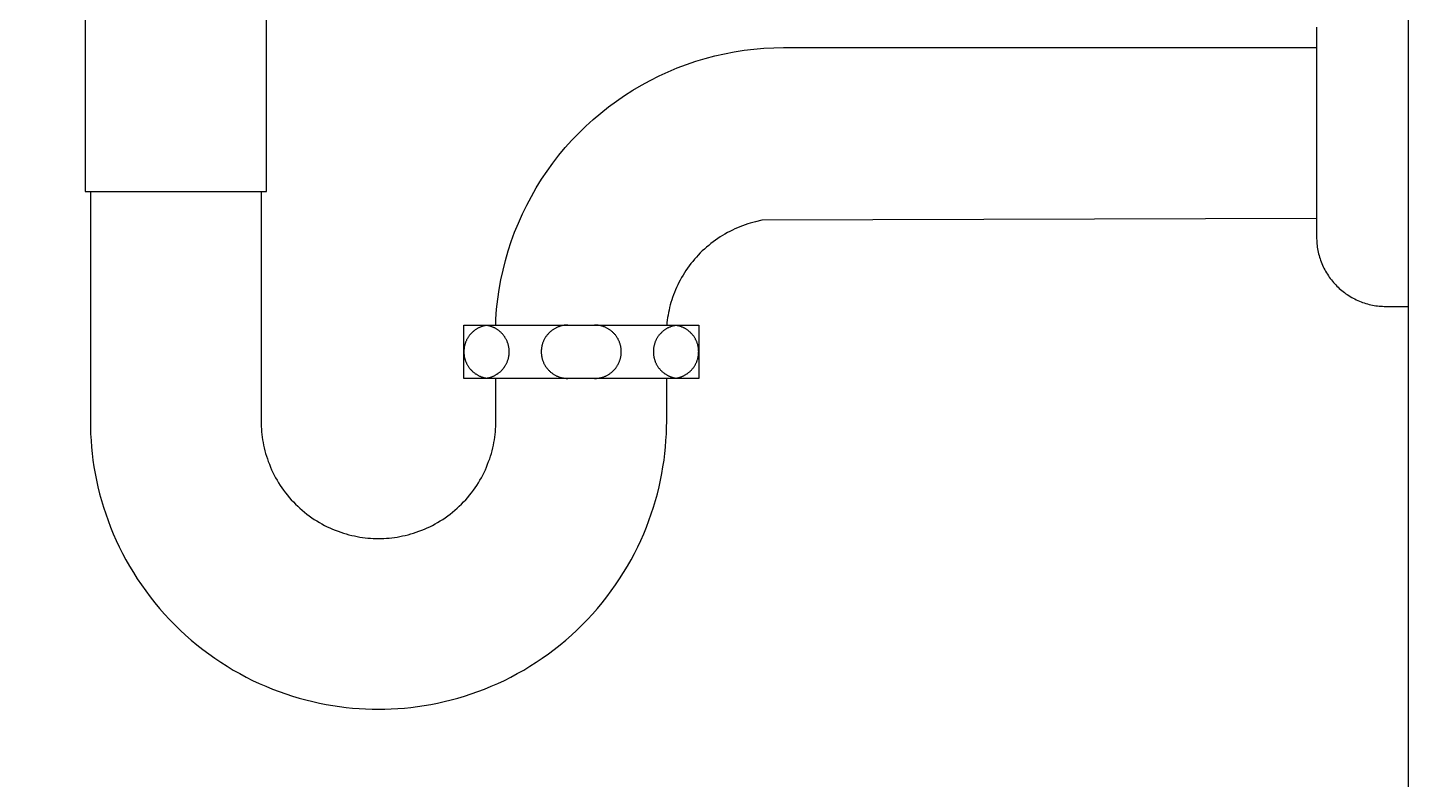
# Model space of a CAD drawing. Header units: millimetres. Extents: x 9401 to 11826, y -521 to 2909.
# Drawn here: x 11176 to 11434.8, y 508.7 to 649.6 of the extents above; entities that cross this region are included whole.
import ezdxf

# ---------------------------------------------------------------- set-up
doc = ezdxf.new("R2010")
doc.units = ezdxf.units.MM
doc.header["$LTSCALE"] = 0.2
doc.layers.add('001', color=7, linetype='Continuous')
doc.layers.add('BU', color=7, linetype='Continuous')

msp = doc.modelspace()

# ---------------------------------------------------------------- linework, layer by layer
at = {"layer": '001', "color": 7}
msp.add_lwpolyline([(10761.78, 211.45), (11434.79, 211.45), (11434.79, 1241.06)], dxfattribs=at)
at = {"layer": 'BU', "color": 7}
for points in [[(11434.79, 618.95), (11434.79, 683.95)], [(11186.79, 658.86), (11186.79, 618.86)], [(11220.79, 618.86), (11220.79, 658.86)], [(11417.58, 649.67), (11417.58, 649.36)], [(11417.58, 649.36), (11417.58, 613.86)], [(11263.79, 594.99), (11263.92, 596.84), (11264.13, 598.69), (11264.39, 600.53), (11264.72, 602.35), (11265.12, 604.17), (11265.57, 605.97), (11266.09, 607.75), (11266.66, 609.52), (11267.3, 611.26), (11268, 612.98), (11268.75, 614.68), (11269.57, 616.34), (11270.44, 617.98), (11271.36, 619.59), (11272.34, 621.17), (11273.38, 622.71), (11274.46, 624.22), (11275.6, 625.68), (11276.79, 627.11), (11278.02, 628.49), (11279.31, 629.84), (11280.64, 631.13), (11282.01, 632.38), (11283.42, 633.59), (11284.88, 634.74), (11286.37, 635.84), (11287.9, 636.89), (11289.47, 637.89), (11291.06, 638.83), (11292.7, 639.72), (11294.36, 640.55), (11296.04, 641.33), (11297.76, 642.04), (11299.49, 642.7), (11301.25, 643.29), (11303.03, 643.83), (11304.82, 644.3), (11306.63, 644.71), (11308.46, 645.06), (11310.29, 645.35), (11312.13, 645.57), (11313.98, 645.73), (11315.84, 645.82), (11317.69, 645.86)], [(11317.69, 645.86), (11417.58, 645.86)], [(11186.79, 618.86), (11220.79, 618.86)], [(11187.79, 618.86), (11187.79, 575.86)], [(11219.79, 618.86), (11219.79, 575.86)], [(11313.6, 613.49), (11312.43, 613.22), (11311.95, 613.09), (11311.46, 612.96), (11310.98, 612.81), (11310.49, 612.64), (11310.01, 612.47), (11309.53, 612.29), (11309.05, 612.09), (11308.58, 611.88), (11308.1, 611.66), (11307.64, 611.42), (11307.17, 611.18), (11306.71, 610.92), (11306.26, 610.65), (11305.81, 610.37), (11305.37, 610.08), (11304.93, 609.78), (11304.5, 609.46), (11304.08, 609.14), (11303.67, 608.8), (11303.26, 608.46), (11302.86, 608.1), (11302.47, 607.74), (11302.09, 607.37), (11301.72, 606.98), (11301.36, 606.59), (11301.01, 606.2), (11300.67, 605.79), (11300.34, 605.37), (11300.02, 604.95), (11299.71, 604.53), (11299.41, 604.09), (11299.12, 603.65), (11298.85, 603.21), (11298.58, 602.76), (11298.33, 602.3), (11298.09, 601.85), (11297.86, 601.38), (11297.65, 600.92), (11297.44, 600.45), (11297.25, 599.98), (11297.07, 599.51), (11296.9, 599.04), (11296.74, 598.56), (11296.6, 598.09), (11296.46, 597.62), (11296.34, 597.14), (11296.23, 596.67), (11296.13, 596.19), (11296.04, 595.72), (11295.96, 595.25), (11295.89, 594.79), (11295.83, 594.32), (11295.79, 593.86)], [(11417.58, 613.82), (11313.6, 613.49)], [(11417.58, 613.86), (11417.58, 610.36)], [(11417.58, 610.36), (11417.58, 610.05), (11417.6, 609.73), (11417.61, 609.42), (11417.64, 609.1), (11417.68, 608.79), (11417.72, 608.47), (11417.77, 608.16), (11417.83, 607.85), (11417.89, 607.53), (11417.97, 607.22), (11418.05, 606.91), (11418.14, 606.6), (11418.23, 606.29), (11418.34, 605.99), (11418.45, 605.68), (11418.57, 605.38), (11418.7, 605.08), (11418.83, 604.79), (11418.97, 604.5), (11419.12, 604.21), (11419.28, 603.93), (11419.44, 603.66), (11419.61, 603.38), (11419.79, 603.11), (11419.97, 602.85), (11420.15, 602.59), (11420.35, 602.34), (11420.55, 602.09), (11420.75, 601.85), (11420.96, 601.62), (11421.17, 601.39), (11421.39, 601.16), (11421.61, 600.95), (11421.84, 600.73), (11422.08, 600.52), (11422.32, 600.32), (11422.56, 600.12), (11422.82, 599.93), (11423.07, 599.74), (11423.34, 599.56), (11423.61, 599.39), (11423.88, 599.22), (11424.16, 599.05), (11424.44, 598.9), (11424.73, 598.75), (11425.02, 598.61), (11425.31, 598.47), (11425.61, 598.35), (11425.91, 598.23), (11426.21, 598.11), (11426.51, 598.01), (11426.82, 597.91), (11427.13, 597.82), (11427.44, 597.74), (11427.76, 597.67), (11428.07, 597.6), (11428.38, 597.54), (11428.7, 597.49), (11429.01, 597.45), (11429.33, 597.42), (11429.64, 597.39), (11429.96, 597.37), (11430.27, 597.36), (11430.58, 597.36)], [(11430.38, 597.36), (11434.6, 597.36)], [(11257.79, 583.86), (11257.79, 593.86)], [(11257.79, 593.86), (11301.79, 593.86)], [(11262.04, 593.8), (11261.93, 593.78), (11261.83, 593.77), (11261.73, 593.74), (11261.63, 593.72), (11261.53, 593.7), (11261.43, 593.67), (11261.32, 593.64), (11261.22, 593.61), (11261.12, 593.57), (11261.02, 593.53), (11260.92, 593.49), (11260.81, 593.45), (11260.71, 593.41), (11260.61, 593.36), (11260.51, 593.31), (11260.41, 593.26), (11260.32, 593.2), (11260.22, 593.15), (11260.12, 593.09), (11260.03, 593.03), (11259.93, 592.96), (11259.84, 592.9), (11259.75, 592.83), (11259.66, 592.76), (11259.57, 592.68), (11259.48, 592.61), (11259.4, 592.53), (11259.31, 592.45), (11259.23, 592.37), (11259.15, 592.29), (11259.07, 592.2), (11258.99, 592.12), (11258.92, 592.03), (11258.85, 591.94), (11258.78, 591.85), (11258.71, 591.75), (11258.64, 591.66), (11258.58, 591.56), (11258.52, 591.46), (11258.46, 591.36), (11258.4, 591.26), (11258.35, 591.16), (11258.3, 591.06), (11258.25, 590.96), (11258.2, 590.85), (11258.16, 590.75), (11258.12, 590.65), (11258.08, 590.54), (11258.04, 590.44), (11258.01, 590.33), (11257.98, 590.22), (11257.95, 590.12), (11257.92, 590.01), (11257.9, 589.9), (11257.87, 589.8), (11257.86, 589.69), (11257.84, 589.59), (11257.82, 589.48), (11257.81, 589.37), (11257.8, 589.27), (11257.79, 589.17), (11257.79, 589.06), (11257.79, 588.96), (11257.79, 588.86), (11257.79, 588.75), (11257.79, 588.65), (11257.79, 588.55), (11257.8, 588.44), (11257.81, 588.34), (11257.82, 588.23), (11257.84, 588.13), (11257.86, 588.02), (11257.87, 587.92), (11257.9, 587.81), (11257.92, 587.7), (11257.95, 587.6), (11257.98, 587.49), (11258.01, 587.38), (11258.04, 587.28), (11258.08, 587.17), (11258.12, 587.07), (11258.16, 586.96), (11258.2, 586.86), (11258.25, 586.76), (11258.3, 586.65), (11258.35, 586.55), (11258.4, 586.45), (11258.46, 586.35), (11258.52, 586.25), (11258.58, 586.15), (11258.64, 586.06), (11258.71, 585.96), (11258.78, 585.87), (11258.85, 585.78), (11258.92, 585.69), (11258.99, 585.6), (11259.07, 585.51), (11259.15, 585.43), (11259.23, 585.34), (11259.31, 585.26), (11259.4, 585.18), (11259.48, 585.1), (11259.57, 585.03), (11259.66, 584.96), (11259.75, 584.89), (11259.84, 584.82), (11259.93, 584.75), (11260.03, 584.69), (11260.12, 584.63), (11260.22, 584.57), (11260.32, 584.51), (11260.41, 584.45), (11260.51, 584.4), (11260.61, 584.35), (11260.71, 584.31), (11260.81, 584.26), (11260.92, 584.22), (11261.02, 584.18), (11261.12, 584.14), (11261.22, 584.11), (11261.32, 584.08), (11261.43, 584.05), (11261.53, 584.02), (11261.63, 583.99), (11261.73, 583.97), (11261.83, 583.95), (11261.93, 583.93), (11262.04, 583.91)], [(11262.04, 583.91), (11262.14, 583.93), (11262.24, 583.95), (11262.34, 583.97), (11262.44, 583.99), (11262.54, 584.02), (11262.65, 584.05), (11262.75, 584.08), (11262.85, 584.11), (11262.95, 584.14), (11263.05, 584.18), (11263.16, 584.22), (11263.26, 584.26), (11263.36, 584.31), (11263.46, 584.35), (11263.56, 584.4), (11263.66, 584.45), (11263.75, 584.51), (11263.85, 584.57), (11263.95, 584.63), (11264.04, 584.69), (11264.14, 584.75), (11264.23, 584.82), (11264.32, 584.89), (11264.41, 584.96), (11264.5, 585.03), (11264.59, 585.1), (11264.68, 585.18), (11264.76, 585.26), (11264.84, 585.34), (11264.92, 585.43), (11265, 585.51), (11265.08, 585.6), (11265.15, 585.69), (11265.22, 585.78), (11265.29, 585.87), (11265.36, 585.96), (11265.43, 586.06), (11265.49, 586.15), (11265.55, 586.25), (11265.61, 586.35), (11265.67, 586.45), (11265.72, 586.55), (11265.77, 586.65), (11265.82, 586.76), (11265.87, 586.86), (11265.91, 586.96), (11265.95, 587.07), (11265.99, 587.17), (11266.03, 587.28), (11266.06, 587.38), (11266.1, 587.49), (11266.12, 587.6), (11266.15, 587.7), (11266.17, 587.81), (11266.2, 587.92), (11266.22, 588.02), (11266.23, 588.13), (11266.25, 588.23), (11266.26, 588.34), (11266.27, 588.44), (11266.28, 588.55), (11266.28, 588.65), (11266.28, 588.75), (11266.29, 588.86), (11266.28, 588.96), (11266.28, 589.06), (11266.28, 589.17), (11266.27, 589.27), (11266.26, 589.37), (11266.25, 589.48), (11266.23, 589.59), (11266.22, 589.69), (11266.2, 589.8), (11266.17, 589.9), (11266.15, 590.01), (11266.12, 590.12), (11266.1, 590.22), (11266.06, 590.33), (11266.03, 590.44), (11265.99, 590.54), (11265.95, 590.65), (11265.91, 590.75), (11265.87, 590.85), (11265.82, 590.96), (11265.77, 591.06), (11265.72, 591.16), (11265.67, 591.26), (11265.61, 591.36), (11265.55, 591.46), (11265.49, 591.56), (11265.43, 591.66), (11265.36, 591.75), (11265.29, 591.85), (11265.22, 591.94), (11265.15, 592.03), (11265.08, 592.12), (11265, 592.2), (11264.92, 592.29), (11264.84, 592.37), (11264.76, 592.45), (11264.68, 592.53), (11264.59, 592.61), (11264.5, 592.68), (11264.41, 592.76), (11264.32, 592.83), (11264.23, 592.9), (11264.14, 592.96), (11264.04, 593.03), (11263.95, 593.09), (11263.85, 593.15), (11263.75, 593.2), (11263.66, 593.26), (11263.56, 593.31), (11263.46, 593.36), (11263.36, 593.41), (11263.26, 593.45), (11263.16, 593.49), (11263.05, 593.53), (11262.95, 593.57), (11262.85, 593.61), (11262.75, 593.64), (11262.65, 593.67), (11262.54, 593.7), (11262.44, 593.72), (11262.34, 593.74), (11262.24, 593.77), (11262.14, 593.78), (11262.04, 593.8)], [(11263.79, 593.86), (11263.79, 594.99)], [(11277.29, 593.86), (11277.17, 593.86), (11277.06, 593.85), (11276.95, 593.85), (11276.84, 593.84), (11276.72, 593.82), (11276.61, 593.81), (11276.49, 593.79), (11276.38, 593.77), (11276.26, 593.75), (11276.14, 593.72), (11276.03, 593.7), (11275.91, 593.66), (11275.79, 593.63), (11275.68, 593.59), (11275.56, 593.55), (11275.44, 593.51), (11275.33, 593.46), (11275.22, 593.41), (11275.1, 593.35), (11274.99, 593.3), (11274.88, 593.24), (11274.77, 593.18), (11274.66, 593.11), (11274.55, 593.04), (11274.44, 592.97), (11274.34, 592.9), (11274.24, 592.82), (11274.13, 592.74), (11274.03, 592.66), (11273.94, 592.57), (11273.84, 592.48), (11273.75, 592.39), (11273.66, 592.3), (11273.57, 592.2), (11273.49, 592.11), (11273.4, 592.01), (11273.32, 591.91), (11273.25, 591.8), (11273.17, 591.7), (11273.1, 591.59), (11273.03, 591.48), (11272.97, 591.38), (11272.9, 591.27), (11272.84, 591.15), (11272.79, 591.04), (11272.73, 590.93), (11272.68, 590.81), (11272.64, 590.7), (11272.59, 590.58), (11272.55, 590.47), (11272.51, 590.35), (11272.48, 590.23), (11272.45, 590.12), (11272.42, 590), (11272.39, 589.88), (11272.37, 589.77), (11272.35, 589.65), (11272.33, 589.54), (11272.32, 589.42), (11272.31, 589.31), (11272.3, 589.19), (11272.29, 589.08), (11272.29, 588.97), (11272.29, 588.86), (11272.29, 588.75), (11272.29, 588.63), (11272.3, 588.52), (11272.31, 588.41), (11272.32, 588.29), (11272.33, 588.18), (11272.35, 588.06), (11272.37, 587.95), (11272.39, 587.83), (11272.42, 587.71), (11272.45, 587.6), (11272.48, 587.48), (11272.51, 587.36), (11272.55, 587.25), (11272.59, 587.13), (11272.64, 587.02), (11272.68, 586.9), (11272.73, 586.79), (11272.79, 586.67), (11272.84, 586.56), (11272.9, 586.45), (11272.97, 586.34), (11273.03, 586.23), (11273.1, 586.12), (11273.17, 586.01), (11273.25, 585.91), (11273.32, 585.81), (11273.4, 585.71), (11273.49, 585.61), (11273.57, 585.51), (11273.66, 585.41), (11273.75, 585.32), (11273.84, 585.23), (11273.94, 585.14), (11274.03, 585.06), (11274.13, 584.98), (11274.24, 584.9), (11274.34, 584.82), (11274.44, 584.74), (11274.55, 584.67), (11274.66, 584.6), (11274.77, 584.54), (11274.88, 584.48), (11274.99, 584.42), (11275.1, 584.36), (11275.22, 584.31), (11275.33, 584.26), (11275.44, 584.21), (11275.56, 584.16), (11275.68, 584.12), (11275.79, 584.08), (11275.91, 584.05), (11276.03, 584.02), (11276.14, 583.99), (11276.26, 583.96), (11276.38, 583.94), (11276.49, 583.92), (11276.61, 583.9), (11276.72, 583.89), (11276.84, 583.88), (11276.95, 583.87), (11277.06, 583.86), (11277.17, 583.86), (11277.29, 583.86)], [(11282.29, 583.86), (11282.4, 583.86), (11282.51, 583.86), (11282.62, 583.87), (11282.73, 583.88), (11282.85, 583.89), (11282.96, 583.9), (11283.08, 583.92), (11283.2, 583.94), (11283.31, 583.96), (11283.43, 583.99), (11283.54, 584.02), (11283.66, 584.05), (11283.78, 584.08), (11283.89, 584.12), (11284.01, 584.16), (11284.13, 584.21), (11284.24, 584.26), (11284.36, 584.31), (11284.47, 584.36), (11284.58, 584.42), (11284.69, 584.48), (11284.8, 584.54), (11284.91, 584.6), (11285.02, 584.67), (11285.13, 584.74), (11285.23, 584.82), (11285.34, 584.9), (11285.44, 584.98), (11285.54, 585.06), (11285.63, 585.14), (11285.73, 585.23), (11285.82, 585.32), (11285.91, 585.41), (11286, 585.51), (11286.08, 585.61), (11286.17, 585.71), (11286.25, 585.81), (11286.32, 585.91), (11286.4, 586.01), (11286.47, 586.12), (11286.54, 586.23), (11286.6, 586.34), (11286.67, 586.45), (11286.73, 586.56), (11286.78, 586.67), (11286.84, 586.79), (11286.89, 586.9), (11286.93, 587.02), (11286.98, 587.13), (11287.02, 587.25), (11287.06, 587.36), (11287.09, 587.48), (11287.12, 587.6), (11287.15, 587.71), (11287.18, 587.83), (11287.2, 587.95), (11287.22, 588.06), (11287.24, 588.18), (11287.25, 588.29), (11287.27, 588.41), (11287.27, 588.52), (11287.28, 588.63), (11287.28, 588.75), (11287.29, 588.86), (11287.28, 588.97), (11287.28, 589.08), (11287.27, 589.19), (11287.27, 589.31), (11287.25, 589.42), (11287.24, 589.54), (11287.22, 589.65), (11287.2, 589.77), (11287.18, 589.88), (11287.15, 590), (11287.12, 590.12), (11287.09, 590.23), (11287.06, 590.35), (11287.02, 590.47), (11286.98, 590.58), (11286.93, 590.7), (11286.89, 590.81), (11286.84, 590.93), (11286.78, 591.04), (11286.73, 591.15), (11286.67, 591.27), (11286.6, 591.38), (11286.54, 591.48), (11286.47, 591.59), (11286.4, 591.7), (11286.32, 591.8), (11286.25, 591.91), (11286.17, 592.01), (11286.08, 592.11), (11286, 592.2), (11285.91, 592.3), (11285.82, 592.39), (11285.73, 592.48), (11285.63, 592.57), (11285.54, 592.66), (11285.44, 592.74), (11285.34, 592.82), (11285.23, 592.9), (11285.13, 592.97), (11285.02, 593.04), (11284.91, 593.11), (11284.8, 593.18), (11284.69, 593.24), (11284.58, 593.3), (11284.47, 593.35), (11284.36, 593.41), (11284.24, 593.46), (11284.13, 593.51), (11284.01, 593.55), (11283.89, 593.59), (11283.78, 593.63), (11283.66, 593.66), (11283.54, 593.7), (11283.43, 593.72), (11283.31, 593.75), (11283.2, 593.77), (11283.08, 593.79), (11282.96, 593.81), (11282.85, 593.82), (11282.73, 593.84), (11282.62, 593.85), (11282.51, 593.85), (11282.4, 593.86), (11282.29, 593.86)], [(11297.54, 593.8), (11297.43, 593.78), (11297.33, 593.77), (11297.23, 593.74), (11297.13, 593.72), (11297.03, 593.7), (11296.93, 593.67), (11296.82, 593.64), (11296.72, 593.61), (11296.62, 593.57), (11296.52, 593.53), (11296.42, 593.49), (11296.31, 593.45), (11296.21, 593.41), (11296.11, 593.36), (11296.01, 593.31), (11295.91, 593.26), (11295.82, 593.2), (11295.72, 593.15), (11295.62, 593.09), (11295.53, 593.03), (11295.43, 592.96), (11295.34, 592.9), (11295.25, 592.83), (11295.16, 592.76), (11295.07, 592.68), (11294.98, 592.61), (11294.9, 592.53), (11294.81, 592.45), (11294.73, 592.37), (11294.65, 592.29), (11294.57, 592.2), (11294.49, 592.12), (11294.42, 592.03), (11294.35, 591.94), (11294.28, 591.85), (11294.21, 591.75), (11294.14, 591.66), (11294.08, 591.56), (11294.02, 591.46), (11293.96, 591.36), (11293.9, 591.26), (11293.85, 591.16), (11293.8, 591.06), (11293.75, 590.96), (11293.7, 590.85), (11293.66, 590.75), (11293.62, 590.65), (11293.58, 590.54), (11293.54, 590.44), (11293.51, 590.33), (11293.48, 590.22), (11293.45, 590.12), (11293.42, 590.01), (11293.4, 589.9), (11293.37, 589.8), (11293.36, 589.69), (11293.34, 589.59), (11293.32, 589.48), (11293.31, 589.37), (11293.3, 589.27), (11293.29, 589.17), (11293.29, 589.06), (11293.29, 588.96), (11293.29, 588.86), (11293.29, 588.75), (11293.29, 588.65), (11293.29, 588.55), (11293.3, 588.44), (11293.31, 588.34), (11293.32, 588.23), (11293.34, 588.13), (11293.36, 588.02), (11293.37, 587.92), (11293.4, 587.81), (11293.42, 587.7), (11293.45, 587.6), (11293.48, 587.49), (11293.51, 587.38), (11293.54, 587.28), (11293.58, 587.17), (11293.62, 587.07), (11293.66, 586.96), (11293.7, 586.86), (11293.75, 586.76), (11293.8, 586.65), (11293.85, 586.55), (11293.9, 586.45), (11293.96, 586.35), (11294.02, 586.25), (11294.08, 586.15), (11294.14, 586.06), (11294.21, 585.96), (11294.28, 585.87), (11294.35, 585.78), (11294.42, 585.69), (11294.49, 585.6), (11294.57, 585.51), (11294.65, 585.43), (11294.73, 585.34), (11294.81, 585.26), (11294.9, 585.18), (11294.98, 585.1), (11295.07, 585.03), (11295.16, 584.96), (11295.25, 584.89), (11295.34, 584.82), (11295.43, 584.75), (11295.53, 584.69), (11295.62, 584.63), (11295.72, 584.57), (11295.82, 584.51), (11295.91, 584.45), (11296.01, 584.4), (11296.11, 584.35), (11296.21, 584.31), (11296.31, 584.26), (11296.42, 584.22), (11296.52, 584.18), (11296.62, 584.14), (11296.72, 584.11), (11296.82, 584.08), (11296.93, 584.05), (11297.03, 584.02), (11297.13, 583.99), (11297.23, 583.97), (11297.33, 583.95), (11297.43, 583.93), (11297.54, 583.91)], [(11297.54, 583.91), (11297.64, 583.93), (11297.74, 583.95), (11297.84, 583.97), (11297.94, 583.99), (11298.04, 584.02), (11298.15, 584.05), (11298.25, 584.08), (11298.35, 584.11), (11298.45, 584.14), (11298.55, 584.18), (11298.66, 584.22), (11298.76, 584.26), (11298.86, 584.31), (11298.96, 584.35), (11299.06, 584.4), (11299.16, 584.45), (11299.25, 584.51), (11299.35, 584.57), (11299.45, 584.63), (11299.54, 584.69), (11299.64, 584.75), (11299.73, 584.82), (11299.82, 584.89), (11299.91, 584.96), (11300, 585.03), (11300.09, 585.1), (11300.18, 585.18), (11300.26, 585.26), (11300.34, 585.34), (11300.42, 585.43), (11300.5, 585.51), (11300.58, 585.6), (11300.65, 585.69), (11300.72, 585.78), (11300.79, 585.87), (11300.86, 585.96), (11300.93, 586.06), (11300.99, 586.15), (11301.05, 586.25), (11301.11, 586.35), (11301.17, 586.45), (11301.22, 586.55), (11301.27, 586.65), (11301.32, 586.76), (11301.37, 586.86), (11301.41, 586.96), (11301.45, 587.07), (11301.49, 587.17), (11301.53, 587.28), (11301.56, 587.38), (11301.6, 587.49), (11301.62, 587.6), (11301.65, 587.7), (11301.67, 587.81), (11301.7, 587.92), (11301.72, 588.02), (11301.73, 588.13), (11301.75, 588.23), (11301.76, 588.34), (11301.77, 588.44), (11301.78, 588.55), (11301.78, 588.65), (11301.78, 588.75), (11301.79, 588.86), (11301.78, 588.96), (11301.78, 589.06), (11301.78, 589.17), (11301.77, 589.27), (11301.76, 589.37), (11301.75, 589.48), (11301.73, 589.59), (11301.72, 589.69), (11301.7, 589.8), (11301.67, 589.9), (11301.65, 590.01), (11301.62, 590.12), (11301.6, 590.22), (11301.56, 590.33), (11301.53, 590.44), (11301.49, 590.54), (11301.45, 590.65), (11301.41, 590.75), (11301.37, 590.85), (11301.32, 590.96), (11301.27, 591.06), (11301.22, 591.16), (11301.17, 591.26), (11301.11, 591.36), (11301.05, 591.46), (11300.99, 591.56), (11300.93, 591.66), (11300.86, 591.75), (11300.79, 591.85), (11300.72, 591.94), (11300.65, 592.03), (11300.58, 592.12), (11300.5, 592.2), (11300.42, 592.29), (11300.34, 592.37), (11300.26, 592.45), (11300.18, 592.53), (11300.09, 592.61), (11300, 592.68), (11299.91, 592.76), (11299.82, 592.83), (11299.73, 592.9), (11299.64, 592.96), (11299.54, 593.03), (11299.45, 593.09), (11299.35, 593.15), (11299.25, 593.2), (11299.16, 593.26), (11299.06, 593.31), (11298.96, 593.36), (11298.86, 593.41), (11298.76, 593.45), (11298.66, 593.49), (11298.55, 593.53), (11298.45, 593.57), (11298.35, 593.61), (11298.25, 593.64), (11298.15, 593.67), (11298.04, 593.7), (11297.94, 593.72), (11297.84, 593.74), (11297.74, 593.77), (11297.64, 593.78), (11297.54, 593.8)], [(11301.79, 593.86), (11301.79, 583.86)], [(11301.79, 583.86), (11257.79, 583.86)], [(11263.79, 575.86), (11263.79, 583.86)], [(11295.79, 575.86), (11295.79, 583.86)], [(11187.79, 575.86), (11187.8, 574.66), (11187.84, 573.45), (11187.91, 572.23), (11188, 571), (11188.13, 569.77), (11188.28, 568.53), (11188.47, 567.28), (11188.69, 566.03), (11188.93, 564.78), (11189.21, 563.52), (11189.53, 562.26), (11189.87, 561), (11190.25, 559.74), (11190.66, 558.48), (11191.1, 557.23), (11191.58, 555.98), (11192.09, 554.74), (11192.63, 553.5), (11193.21, 552.27), (11193.82, 551.05), (11194.46, 549.85), (11195.14, 548.65), (11195.85, 547.47), (11196.59, 546.31), (11197.36, 545.16), (11198.16, 544.03), (11199, 542.91), (11199.86, 541.82), (11200.76, 540.75), (11201.68, 539.7), (11202.63, 538.67), (11203.6, 537.67), (11204.6, 536.7), (11205.63, 535.75), (11206.68, 534.83), (11207.75, 533.93), (11208.84, 533.07), (11209.96, 532.24), (11211.09, 531.43), (11212.24, 530.66), (11213.4, 529.92), (11214.58, 529.21), (11215.78, 528.53), (11216.98, 527.89), (11218.2, 527.28), (11219.43, 526.7), (11220.67, 526.16), (11221.91, 525.65), (11223.16, 525.17), (11224.41, 524.73), (11225.67, 524.32), (11226.93, 523.94), (11228.19, 523.6), (11229.45, 523.29), (11230.7, 523.01), (11231.96, 522.76), (11233.21, 522.54), (11234.46, 522.36), (11235.7, 522.2), (11236.93, 522.08), (11238.16, 521.98), (11239.38, 521.91), (11240.59, 521.87), (11241.79, 521.86), (11242.98, 521.87), (11244.19, 521.91), (11245.41, 521.98), (11246.64, 522.08), (11247.87, 522.2), (11249.11, 522.36), (11250.36, 522.54), (11251.61, 522.76), (11252.87, 523.01), (11254.12, 523.29), (11255.38, 523.6), (11256.64, 523.94), (11257.9, 524.32), (11259.16, 524.73), (11260.41, 525.17), (11261.66, 525.65), (11262.91, 526.16), (11264.14, 526.7), (11265.37, 527.28), (11266.59, 527.89), (11267.79, 528.53), (11268.99, 529.21), (11270.17, 529.92), (11271.33, 530.66), (11272.48, 531.43), (11273.62, 532.24), (11274.73, 533.07), (11275.82, 533.93), (11276.89, 534.83), (11277.94, 535.75), (11278.97, 536.7), (11279.97, 537.67), (11280.94, 538.67), (11281.89, 539.7), (11282.82, 540.75), (11283.71, 541.82), (11284.57, 542.91), (11285.41, 544.03), (11286.21, 545.16), (11286.98, 546.31), (11287.72, 547.47), (11288.43, 548.65), (11289.11, 549.85), (11289.75, 551.05), (11290.36, 552.27), (11290.94, 553.5), (11291.48, 554.74), (11291.99, 555.98), (11292.47, 557.23), (11292.91, 558.48), (11293.32, 559.74), (11293.7, 561), (11294.05, 562.26), (11294.36, 563.52), (11294.64, 564.78), (11294.88, 566.03), (11295.1, 567.28), (11295.29, 568.53), (11295.44, 569.77), (11295.57, 571), (11295.66, 572.23), (11295.73, 573.45), (11295.77, 574.66), (11295.79, 575.86)], [(11219.79, 575.86), (11219.79, 575.37), (11219.81, 574.88), (11219.84, 574.38), (11219.87, 573.88), (11219.93, 573.38), (11219.99, 572.87), (11220.06, 572.36), (11220.15, 571.85), (11220.25, 571.34), (11220.37, 570.83), (11220.49, 570.32), (11220.63, 569.8), (11220.79, 569.29), (11220.96, 568.78), (11221.14, 568.27), (11221.33, 567.76), (11221.54, 567.25), (11221.76, 566.75), (11221.99, 566.25), (11222.24, 565.75), (11222.51, 565.26), (11222.78, 564.77), (11223.07, 564.29), (11223.37, 563.82), (11223.69, 563.35), (11224.01, 562.89), (11224.35, 562.44), (11224.71, 561.99), (11225.07, 561.55), (11225.44, 561.13), (11225.83, 560.71), (11226.23, 560.3), (11226.64, 559.9), (11227.05, 559.52), (11227.48, 559.14), (11227.92, 558.78), (11228.36, 558.43), (11228.82, 558.09), (11229.28, 557.76), (11229.75, 557.44), (11230.22, 557.14), (11230.7, 556.85), (11231.19, 556.58), (11231.68, 556.31), (11232.18, 556.07), (11232.68, 555.83), (11233.18, 555.61), (11233.69, 555.4), (11234.2, 555.21), (11234.71, 555.03), (11235.22, 554.86), (11235.73, 554.71), (11236.25, 554.57), (11236.76, 554.44), (11237.27, 554.33), (11237.78, 554.22), (11238.29, 554.14), (11238.8, 554.06), (11239.31, 554), (11239.81, 553.95), (11240.31, 553.91), (11240.8, 553.88), (11241.3, 553.86), (11241.79, 553.86), (11242.27, 553.86), (11242.77, 553.88), (11243.26, 553.91), (11243.76, 553.95), (11244.27, 554), (11244.77, 554.06), (11245.28, 554.14), (11245.79, 554.22), (11246.3, 554.33), (11246.81, 554.44), (11247.33, 554.57), (11247.84, 554.71), (11248.35, 554.86), (11248.86, 555.03), (11249.37, 555.21), (11249.88, 555.4), (11250.39, 555.61), (11250.89, 555.83), (11251.39, 556.07), (11251.89, 556.31), (11252.38, 556.58), (11252.87, 556.85), (11253.35, 557.14), (11253.82, 557.44), (11254.29, 557.76), (11254.75, 558.09), (11255.21, 558.43), (11255.65, 558.78), (11256.09, 559.14), (11256.52, 559.52), (11256.93, 559.9), (11257.34, 560.3), (11257.74, 560.71), (11258.13, 561.13), (11258.5, 561.55), (11258.87, 561.99), (11259.22, 562.44), (11259.56, 562.89), (11259.88, 563.35), (11260.2, 563.82), (11260.5, 564.29), (11260.79, 564.77), (11261.07, 565.26), (11261.33, 565.75), (11261.58, 566.25), (11261.81, 566.75), (11262.03, 567.25), (11262.24, 567.76), (11262.43, 568.27), (11262.62, 568.78), (11262.78, 569.29), (11262.94, 569.8), (11263.08, 570.32), (11263.2, 570.83), (11263.32, 571.34), (11263.42, 571.85), (11263.51, 572.36), (11263.58, 572.87), (11263.65, 573.38), (11263.7, 573.88), (11263.74, 574.38), (11263.76, 574.88), (11263.78, 575.37), (11263.79, 575.86)]]:
    msp.add_lwpolyline(points, dxfattribs=at)

doc.saveas('drawing.dxf')
